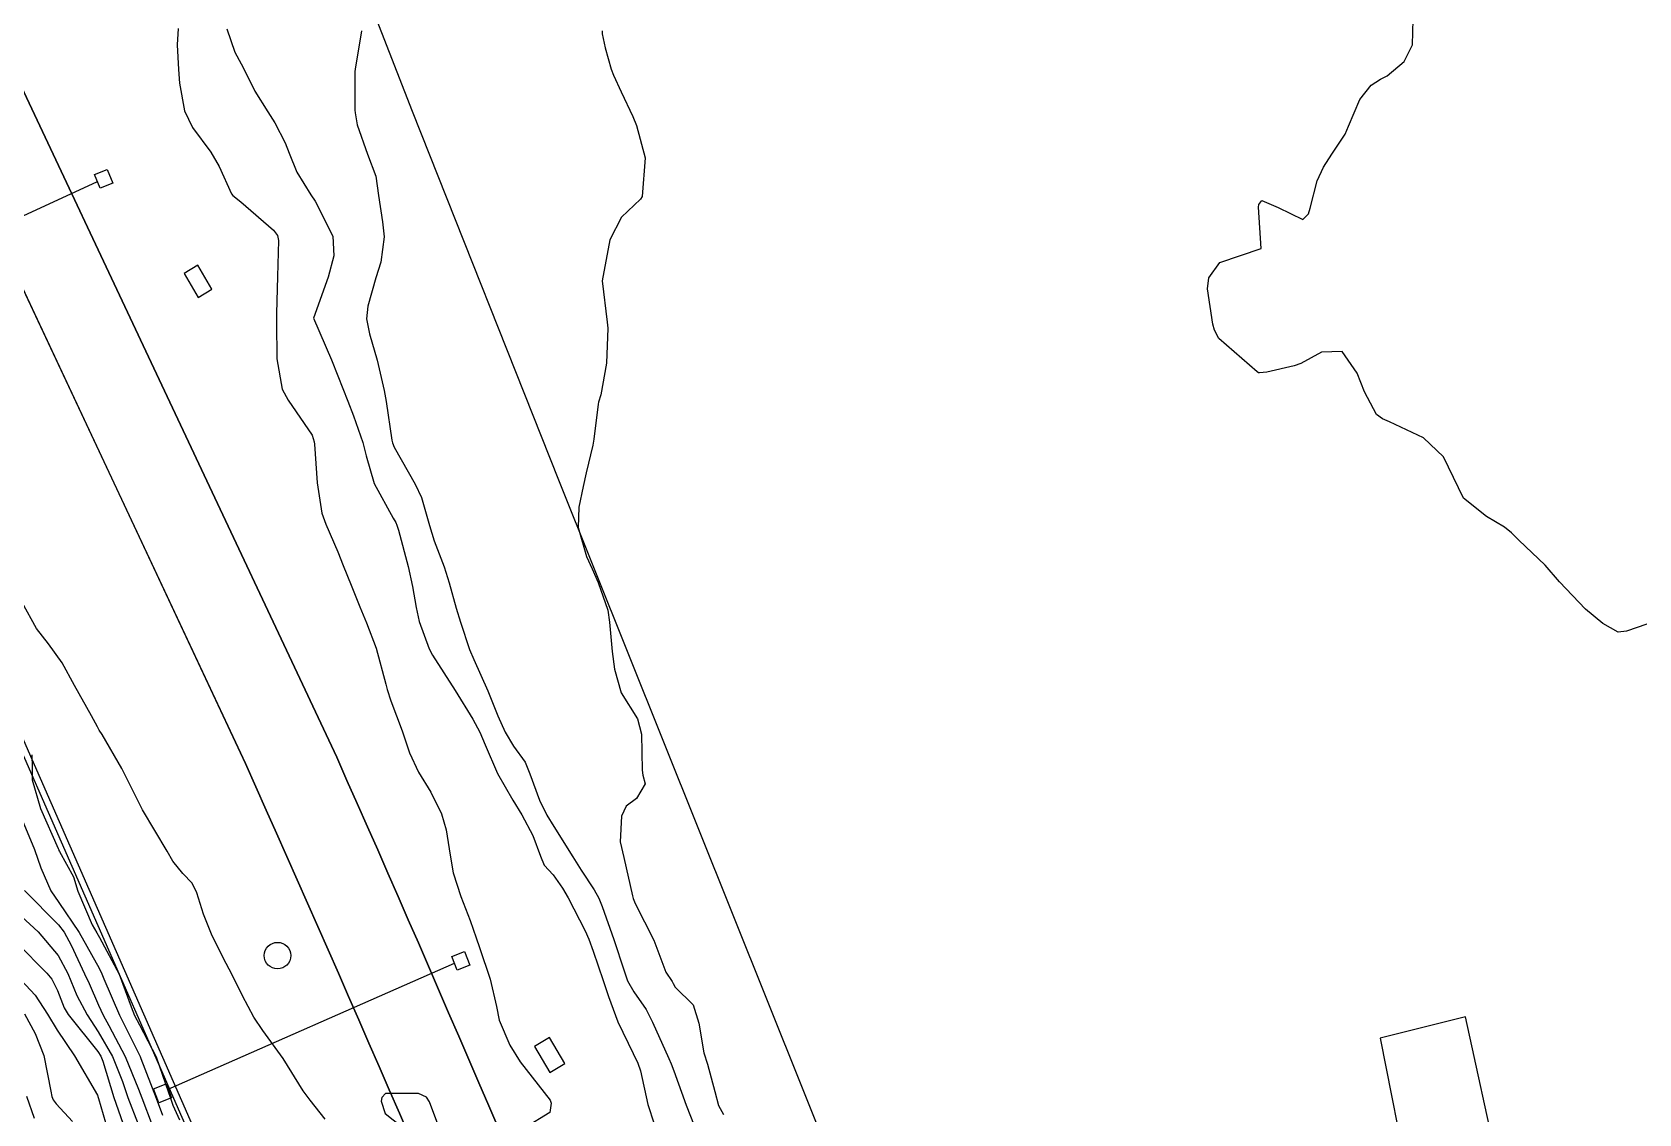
# Model space of a CAD drawing. Header units: metres. Extents: x 318500 to 325275, y 7408834 to 7428799.
# Drawn here: x 322044.4 to 322122.5, y 7422625.2 to 7422677.8 of the extents above; entities that cross this region are included whole.
import ezdxf

# ---------------------------------------------------------------- set-up
doc = ezdxf.new("R2010")
doc.units = ezdxf.units.M
doc.header["$MEASUREMENT"] = 0
for name, color, linetype in [('Armário', 45, 'Continuous'), ('Canaleta de Drenagem', 151, 'Continuous'), ('Curvas de Nivel 1m', 11, 'Continuous'), ('Curvas de Nivel 5m', 15, 'Continuous'), ('Divisas', 45, 'Continuous'), ('Edificações', 30, 'Continuous'), ('Linha Férrea', 20, 'Continuous'), ('Postes', 20, 'Continuous'), ('Pórticos', 45, 'Continuous'), ('Vias Primárias', 230, 'Continuous')]:
    doc.layers.add(name, color=color, linetype=linetype)

msp = doc.modelspace()

# ---------------------------------------------------------------- linework, layer by layer
at = {"layer": 'Armário'}
for points in [[(322051.817, 7422666.072), (322052.505, 7422664.904), (322053.171, 7422665.296), (322052.483, 7422666.464)], [(322068.846, 7422628.496), (322069.589, 7422627.233), (322070.327, 7422627.668), (322069.583, 7422628.931)]]:
    msp.add_lwpolyline(points, close=True, dxfattribs=at)
at = {"layer": 'Canaleta de Drenagem'}
for points in [[(322095.666, 7422511.795), (322087.628, 7422536.75), (322081.446, 7422551.203), (322076.881, 7422563.485), (322071.511, 7422578.033), (322063.755, 7422597.724), (322056.442, 7422614.289), (322042.274, 7422646.556)], [(322042.549, 7422646.677), (322056.716, 7422614.41), (322064.032, 7422597.839), (322071.791, 7422578.14), (322077.162, 7422563.589), (322081.725, 7422551.315), (322087.909, 7422536.855), (322095.95, 7422511.892)]]:
    msp.add_lwpolyline(points, dxfattribs=at)
at = {"layer": 'Curvas de Nivel 1m', "flags": 128}
for points, elevation in [([(322122.907, 7422649.025), (322121.916, 7422648.675), (322121.504, 7422648.634), (322120.758, 7422649.057), (322119.93, 7422649.754), (322118.657, 7422651.083), (322117.962, 7422651.889), (322116.688, 7422653.109), (322116.326, 7422653.457), (322115.986, 7422653.732), (322115.116, 7422654.258), (322114, 7422655.15), (322113.026, 7422657.16), (322112.044, 7422658.071), (322110.393, 7422658.857), (322110.057, 7422658.993), (322109.765, 7422659.204), (322109.177, 7422660.319), (322108.828, 7422661.219), (322108.096, 7422662.266), (322107.093, 7422662.242), (322106.087, 7422661.689), (322105.767, 7422661.572), (322104.438, 7422661.275), (322104.08, 7422661.23), (322104.034, 7422661.235), (322103.959, 7422661.282), (322102.104, 7422662.91), (322101.892, 7422663.312), (322101.82, 7422663.608), (322101.547, 7422665.316), (322101.613, 7422665.847), (322102.153, 7422666.601), (322104.16, 7422667.28), (322104.027, 7422669.282), (322104.055, 7422669.419), (322104.195, 7422669.617), (322104.99, 7422669.268), (322106.182, 7422668.697), (322106.468, 7422668.965), (322106.55, 7422669.246), (322106.887, 7422670.566), (322107.194, 7422671.24), (322107.594, 7422671.869), (322108.236, 7422672.845), (322108.401, 7422673.228), (322108.963, 7422674.516), (322109.514, 7422675.211), (322109.968, 7422675.511), (322110.277, 7422675.678), (322111.106, 7422676.37), (322111.515, 7422677.182), (322111.549, 7422678.418)], 751), ([(322051.533, 7422677.981), (322051.479, 7422677.179), (322051.55, 7422675.981), (322051.594, 7422675.314), (322051.84, 7422673.976), (322052.228, 7422673.165), (322053.117, 7422671.956), (322053.515, 7422671.262), (322054.124, 7422669.941), (322054.189, 7422669.864), (322054.574, 7422669.546), (322056.164, 7422668.173), (322056.362, 7422667.917), (322056.404, 7422667.669), (322056.353, 7422665.917), (322056.311, 7422664.116), (322056.309, 7422663.917), (322056.316, 7422663.707), (322056.331, 7422661.916), (322056.589, 7422660.436), (322056.867, 7422659.908), (322058.035, 7422658.206), (322058.138, 7422657.888), (322058.156, 7422657.761), (322058.291, 7422655.886), (322058.519, 7422654.416), (322058.705, 7422653.879), (322059.289, 7422652.542), (322059.555, 7422651.866), (322059.936, 7422650.911), (322060.35, 7422649.856), (322060.681, 7422649.083), (322061.145, 7422647.848), (322061.619, 7422646.098), (322061.685, 7422645.842), (322061.862, 7422645.297), (322062.41, 7422643.831), (322062.776, 7422642.772), (322063.213, 7422641.819), (322063.806, 7422640.846), (322064.326, 7422639.802), (322064.56, 7422639.016), (322064.745, 7422637.795), (322064.891, 7422636.933), (322065.266, 7422635.787), (322065.723, 7422634.623), (322066.009, 7422633.777), (322066.172, 7422633.306), (322066.689, 7422631.77), (322066.998, 7422630.435), (322067.128, 7422629.765), (322067.642, 7422628.562), (322068.153, 7422627.752), (322069.602, 7422625.876), (322069.649, 7422625.729), (322069.596, 7422625.284), (322068.377, 7422624.537)], 754), ([(322053.892, 7422677.954), (322054.279, 7422676.83), (322054.589, 7422676.261), (322054.756, 7422675.943), (322055.251, 7422674.931), (322055.889, 7422673.925), (322056.232, 7422673.392), (322056.729, 7422672.424), (322056.925, 7422671.909), (322057.295, 7422670.998), (322057.969, 7422669.893), (322058.185, 7422669.582), (322059.05, 7422667.881), (322059.096, 7422666.93), (322058.818, 7422665.883), (322058.11, 7422663.89), (322058.985, 7422661.876), (322059.295, 7422661.094), (322059.767, 7422659.864), (322060.049, 7422659.153), (322060.506, 7422657.855), (322060.67, 7422657.204), (322061.049, 7422655.85), (322061.983, 7422654.166), (322062.108, 7422653.965), (322062.159, 7422653.837), (322062.23, 7422653.582), (322062.709, 7422651.829), (322062.917, 7422650.844), (322063.089, 7422649.822), (322063.238, 7422649.145), (322063.727, 7422647.813), (322063.895, 7422647.507), (322064.999, 7422645.793), (322065.849, 7422644.402), (322066.183, 7422643.777), (322066.456, 7422643.152), (322067.043, 7422641.768), (322067.801, 7422640.469), (322068.238, 7422639.753), (322068.768, 7422638.752), (322069.133, 7422637.739), (322069.322, 7422637.303), (322069.751, 7422636.842), (322070.213, 7422636.192), (322070.479, 7422635.719), (322071.312, 7422634.11), (322071.488, 7422633.703), (322071.701, 7422633.119), (322072.184, 7422631.695), (322072.448, 7422630.916), (322072.889, 7422629.688), (322073.637, 7422628.153), (322073.868, 7422627.676), (322073.994, 7422627.304), (322074.349, 7422625.669), (322074.655, 7422624.728)], 753), ([(322060.431, 7422677.868), (322060.28, 7422676.871), (322060.133, 7422676.01), (322060.123, 7422675.871), (322060.115, 7422673.999), (322060.126, 7422673.871), (322060.231, 7422673.296), (322060.731, 7422671.862), (322061.14, 7422670.797), (322061.26, 7422669.854), (322061.452, 7422668.57), (322061.545, 7422667.849), (322061.381, 7422666.611), (322061.14, 7422665.855), (322060.741, 7422664.479), (322060.677, 7422663.854), (322060.824, 7422663.128), (322061.198, 7422661.849), (322061.537, 7422660.374), (322061.632, 7422659.844), (322061.913, 7422657.96), (322061.943, 7422657.841), (322062.027, 7422657.618), (322063.041, 7422655.824), (322063.347, 7422655.173), (322063.745, 7422653.814), (322063.969, 7422653.071), (322064.461, 7422651.802), (322064.703, 7422651.034), (322065.047, 7422649.793), (322065.248, 7422649.124), (322065.687, 7422647.783), (322065.893, 7422647.303), (322066.574, 7422645.773), (322067.059, 7422644.561), (322067.417, 7422643.764), (322067.833, 7422643.087), (322068.39, 7422642.316), (322068.621, 7422641.748), (322069.082, 7422640.459), (322069.441, 7422639.735), (322069.782, 7422639.177), (322070.714, 7422637.716), (322071.111, 7422637.068), (322071.744, 7422636.104), (322071.977, 7422635.698), (322072.139, 7422635.291), (322072.698, 7422633.69), (322073.201, 7422632.171), (322073.373, 7422631.683), (322073.675, 7422631.143), (322074.281, 7422630.285), (322074.585, 7422629.666), (322075.379, 7422627.908), (322075.496, 7422627.652), (322075.625, 7422627.305), (322076.216, 7422625.641), (322076.612, 7422624.656)], 752), ([(322072.14, 7422677.864), (322072.137, 7422677.712), (322072.283, 7422677.027), (322072.571, 7422676.004), (322072.692, 7422675.704), (322073.054, 7422674.902), (322073.633, 7422673.689), (322073.808, 7422673.259), (322074.22, 7422671.68), (322074.073, 7422669.801), (322073.99, 7422669.683), (322073.078, 7422668.795), (322072.501, 7422667.705), (322072.14, 7422665.71), (322072.385, 7422663.706), (322072.41, 7422663.4), (322072.342, 7422661.706), (322072.065, 7422660.167), (322071.958, 7422659.814), (322071.934, 7422659.711), (322071.731, 7422658.016), (322071.681, 7422657.713), (322071.354, 7422656.373), (322071.21, 7422655.718), (322071.007, 7422654.702), (322070.961, 7422653.72), (322071.367, 7422652.308), (322071.643, 7422651.713), (322071.94, 7422651.049), (322072.411, 7422649.695), (322072.49, 7422649.118), (322072.616, 7422647.693), (322072.739, 7422646.839), (322073.051, 7422645.688), (322073.851, 7422644.412), (322074.051, 7422643.677), (322074.072, 7422641.925), (322074.11, 7422641.676), (322074.222, 7422641.266), (322073.803, 7422640.551), (322073.309, 7422640.173), (322073.082, 7422639.687), (322073.012, 7422638.447), (322073.191, 7422637.686), (322073.604, 7422635.819), (322073.645, 7422635.681), (322073.736, 7422635.438), (322074.644, 7422633.666), (322075.237, 7422632.107), (322075.54, 7422631.652), (322075.587, 7422631.559), (322075.677, 7422631.368), (322076.556, 7422630.524), (322076.827, 7422629.632), (322077.079, 7422628.187), (322077.249, 7422627.626), (322077.61, 7422626.308), (322077.794, 7422625.618), (322078.026, 7422625.186)], 751), ([(322058.68, 7422624.963), (322057.945, 7422625.885), (322057.607, 7422626.331), (322056.637, 7422627.905), (322055.65, 7422629.266), (322055.207, 7422629.925), (322054.649, 7422630.952), (322054.176, 7422631.935), (322053.693, 7422632.832), (322053.149, 7422633.948), (322052.756, 7422634.923), (322052.44, 7422635.959), (322052.217, 7422636.435), (322051.749, 7422636.895), (322051.271, 7422637.494), (322051.001, 7422637.981), (322049.79, 7422640), (322048.795, 7422642.01), (322047.836, 7422643.656), (322047.691, 7422643.875), (322047.603, 7422644.024), (322047.319, 7422644.557), (322046.497, 7422646.041), (322045.886, 7422647.144), (322045.231, 7422648.06), (322044.652, 7422648.813), (322043.952, 7422650.08)], 754), ([(322044.418, 7422642.663), (322044.441, 7422642.071), (322044.428, 7422641.454), (322044.835, 7422640.064), (322045.7, 7422638.112), (322045.723, 7422638.051), (322045.735, 7422638.025), (322045.759, 7422637.966), (322046.44, 7422636.733), (322046.655, 7422636.036), (322047.342, 7422634.399), (322047.57, 7422634.022), (322047.707, 7422633.795), (322048.658, 7422632.01), (322049.25, 7422630.418), (322049.412, 7422630.002), (322049.653, 7422629.548), (322050.464, 7422627.987), (322050.918, 7422626.672), (322051.153, 7422625.977), (322051.269, 7422625.647), (322051.589, 7422624.919)], 754), ([(322044.056, 7422636.075), (322045.715, 7422634.409), (322045.986, 7422634.046), (322046.323, 7422633.418), (322046.979, 7422632.031), (322047.196, 7422631.548), (322047.665, 7422630.495), (322047.888, 7422630.018), (322048.152, 7422629.516), (322048.948, 7422628.007), (322049.606, 7422626.416), (322049.765, 7422625.998), (322050.27, 7422624.673)], 756), ([(322043.724, 7422634.988), (322044.73, 7422634.065), (322045.693, 7422632.917), (322046.164, 7422632.043), (322046.604, 7422630.97), (322047.099, 7422630.028), (322047.648, 7422629.209), (322048.339, 7422628.013), (322048.823, 7422626.797), (322049.091, 7422626.005), (322049.587, 7422624.724)], 757), ([(322043.701, 7422633.507), (322045.149, 7422632.058), (322045.385, 7422631.763), (322045.672, 7422631.206), (322045.994, 7422630.376), (322046.185, 7422630.042), (322047.633, 7422628.247), (322047.774, 7422628.019), (322047.867, 7422627.777), (322048.401, 7422626.012), (322048.837, 7422624.758)], 758), ([(322043.679, 7422631.961), (322044.587, 7422630.984), (322045.181, 7422630.057), (322045.649, 7422629.289), (322046.489, 7422628.037), (322047.602, 7422626.12), (322047.638, 7422626.02), (322047.658, 7422625.961), (322048.231, 7422624.013)], 759), ([(322044.162, 7422626.072), (322044.536, 7422625.013)], 761), ([(322064.25, 7422624.464), (322063.751, 7422625.808), (322063.603, 7422626.029), (322063.213, 7422626.209), (322061.605, 7422626.201), (322061.427, 7422626.018), (322061.402, 7422625.842), (322061.594, 7422625.242), (322062.373, 7422624.614)], 754)]:
    msp.add_lwpolyline(points, dxfattribs=dict(at, elevation=elevation))
at = {"layer": 'Curvas de Nivel 5m', "flags": 128}
for points, elevation in [([(322043.787, 7422639.901), (322044.548, 7422638.068), (322044.856, 7422637.169), (322045.334, 7422636.056), (322045.732, 7422635.49), (322046.715, 7422634.035), (322047.684, 7422632.291), (322047.813, 7422632.019), (322047.92, 7422631.775), (322048.685, 7422630.01), (322049.632, 7422628.105), (322049.684, 7422627.999), (322049.719, 7422627.908), (322050.463, 7422625.987), (322050.763, 7422625.153)], 755), ([(322044.06, 7422630.074), (322044.581, 7422629.131), (322045.005, 7422628.059), (322045.336, 7422626.322), (322045.391, 7422626.053), (322045.45, 7422625.903), (322045.597, 7422625.702), (322046.396, 7422624.846)], 760)]:
    msp.add_lwpolyline(points, dxfattribs=dict(at, elevation=elevation))
at = {"layer": 'Divisas'}
msp.add_lwpolyline([(322161.739, 7422372.238), (322156.986, 7422394.962), (322153.88, 7422410.201), (322149.098, 7422434.38), (322143.123, 7422458.327), (322136.204, 7422486.704), (322132.879, 7422500), (322132.107, 7422503.377), (322126.878, 7422524.401), (322114.043, 7422553.415), (322100.676, 7422582.137), (322088.639, 7422609.574), (322070.029, 7422656.014), (322062.925, 7422673.938), (322058.33, 7422685.715), (322057.295, 7422687.151), (322047.85, 7422699.023), (322032.262, 7422718.527), (322030.649, 7422728.035), (322028.338, 7422742.254), (322024.501, 7422750.247), (321994.245, 7422807.189)], dxfattribs=at)
at = {"layer": 'Edificações'}
msp.add_lwpolyline([(322109.938, 7422628.897), (322111.349, 7422621.771), (322115.656, 7422622.736), (322114.097, 7422629.936)], close=True, dxfattribs=at)
at = {"layer": 'Linha Férrea'}
for points in [[(321625.181, 7423540.483), (321646.79, 7423496.959), (321893.02, 7422980.599), (321927.568, 7422912.57), (321960.071, 7422844.091), (321960.071, 7422844.091), (322054.8, 7422642.247, -0.028698), (322111.168, 7422494.248), (322140.246, 7422392.292, 0.177815), (322346.493, 7422099.021)], [(322346.493, 7422099.021, -0.177815), (322140.246, 7422392.292), (322111.168, 7422494.248, 0.028698), (322054.8, 7422642.247), (321960.071, 7422844.091), (321960.071, 7422844.091), (321927.568, 7422912.57), (321893.02, 7422980.599), (321646.79, 7423496.959), (321625.181, 7423540.483, -0.08675)], [(321634.288, 7423531.029), (321649.189, 7423501.212), (321891.508, 7422993.323), (321931.636, 7422913.121), (321963.221, 7422846.706), (322059.233, 7422642.556), (322059.233, 7422642.556, -0.026965), (322115.311, 7422495.115), (322143.825, 7422393.254, 0.177055), (322348.62, 7422102.056)], [(322348.62, 7422102.056, -0.177055), (322143.825, 7422393.254), (322115.311, 7422495.115, 0.026965), (322059.233, 7422642.556), (322059.233, 7422642.556), (321963.221, 7422846.706), (321931.636, 7422913.121), (321891.508, 7422993.323), (321649.189, 7423501.212), (321634.288, 7423531.029, -0.065289)]]:
    msp.add_lwpolyline(points, format="xyb", dxfattribs=at)
at = {"layer": 'Postes'}
msp.add_circle((322056.357, 7422632.907), 0.645, dxfattribs=at)
at = {"layer": 'Pórticos'}
for points in [[(322034.057, 7422664.286), (322047.601, 7422670.544)], [(322051.048, 7422626.418), (322064.96, 7422632.534)]]:
    msp.add_lwpolyline(points, dxfattribs=at)
for points in [[(322047.732, 7422670.211), (322047.469, 7422670.878), (322048.083, 7422671.121), (322048.347, 7422670.454)], [(322065.092, 7422632.201), (322064.828, 7422632.867), (322065.442, 7422633.11), (322065.706, 7422632.444)], [(322050.597, 7422625.761), (322050.333, 7422626.428), (322050.948, 7422626.671), (322051.211, 7422626.004)]]:
    msp.add_lwpolyline(points, close=True, dxfattribs=at)
at = {"layer": 'Vias Primárias'}
for points in [[(323715.644, 7420145.548, 0), (323709.04, 7420132.939)], [(323831.088, 7420001.787, 0), (323833.844, 7420008.443, 0.220888)]]:
    msp.add_lwpolyline(points, format="xyb", dxfattribs=at)

doc.saveas('drawing.dxf')
